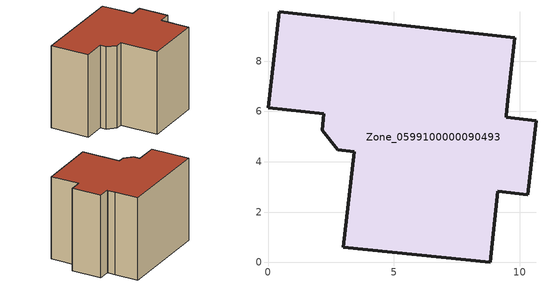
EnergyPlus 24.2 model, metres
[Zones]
Zone_0599100000090493
 floor ground (C_G): 9.46,5.77 10.65,5.64 10.33,2.7 9.14,2.83 8.83,0 3,0.61 3.42,4.4 2.78,4.48 2.15,5.26 2.22,5.9 0,6.14 0.44,9.97 9.8,8.92 9.55,6.63 9.47,5.84 z0
 wall outside (C_F): 10.65,5.64 9.46,5.77 9.47,5.84 9.55,6.63 9.8,8.92 0.44,9.97 0,6.14 2.22,5.9 2.15,5.26 2.78,4.48 3.42,4.4 3,0.61 8.83,0 9.14,2.83 10.33,2.7 10.65,5.64 z0:8.3
 roof outside (C_R): 9.46,5.77 9.47,5.84 9.55,6.63 9.8,8.92 0.44,9.97 0,6.14 2.22,5.9 2.15,5.26 2.78,4.48 3.42,4.4 3,0.61 8.83,0 9.14,2.83 10.33,2.7 10.65,5.64 z8.3
[BUILDING]
Pand.0599100000090493: North Axis=0; Terrain=City; Loads Convergence Tolerance Value=0.04; Temperature Convergence Tolerance Value=0.4; Solar Distribution=FullExterior; Maximum Number of Warmup Days=25; Minimum Number of Warmup Days=1
[Site:Location]
Rotterdam.The.Hague.AP_ZH_NLD Design_Conditions: Latitude=51.96; Longitude=4.45; Time Zone=1; Elevation=-4.5
[SITE:GROUNDTEMPERATURE:BUILDINGSURFACE]
18, 18, 18, 18, 18, 18, 18, 18, 18, 18, 18, 18
[MATERIAL] Thermal Absorptance=0.9; Solar Absorptance=0.7; Visible Absorptance=0.7
Name | Roughness | Thickness | Conductivity | Density | Specific Heat
G.TI.1975-1991 | MediumSmooth | 0.15 | 0.288461 | 540 | 1210
F.TI.1975-1991 | Rough | 0.3 | 0.230769 | 1920 | 840
R.TI.1975-1991 | MediumRough | 0.2 | 0.153846 | 1500 | 1000
[CONSTRUCTION]
C_G: G.TI.1975-1991
C_F: F.TI.1975-1991
C_R: R.TI.1975-1991
[ZONE]
Zone_0599100000090493: Type=1; Multiplier=1; Ceiling Height=Autocalculate; Volume=Autocalculate; Floor Area=autocalculate; Part of Total Floor Area=Yes
[ZONEINFILTRATION:DESIGNFLOWRATE]
Infil_Zone_0599100000090493: Zone or ZoneList or Space or SpaceList=Zone_0599100000090493; Schedule=AlwaysOn; Design Flow Rate Calculation Method=Flow/Area; Flow Rate per Floor Area=0.003; Constant Term Coefficient=1; Temperature Term Coefficient=0; Velocity Term Coefficient=0; Velocity Squared Term Coefficient=0
[HVACTEMPLATE:ZONE:IDEALLOADSAIRSYSTEM]
Zone_0599100000090493: Maximum Heating Supply Air Temperature=50; Minimum Cooling Supply Air Temperature=13; Maximum Heating Supply Air Humidity Ratio=0.0156; Minimum Cooling Supply Air Humidity Ratio=0.0077; Heating Limit=NoLimit; Cooling Limit=NoLimit; Dehumidification Control Type=ConstantSensibleHeatRatio; Cooling Sensible Heat Ratio=0.7; Dehumidification Setpoint=60; Humidification Control Type=None; Humidification Setpoint=30; Outdoor Air Method=None; Outdoor Air Flow Rate per Person=0.00944; Outdoor Air Flow Rate per Zone Floor Area=0; Outdoor Air Flow Rate per Zone=0; Demand Controlled Ventilation Type=None; Outdoor Air Economizer Type=NoEconomizer; Heat Recovery Type=None; Sensible Heat Recovery Effectiveness=0.7; Latent Heat Recovery Effectiveness=0.65
[ZONECONTROL:THERMOSTAT]
ThermostatControl_Zone_0599100000090493: Zone or ZoneList=Zone_0599100000090493; Control Type Schedule=DualSetpointControlType; Control 1=Thermostat_Zone_0599100000090493; Temperature Difference Between Cutout And Setpoint=0
[THERMOSTATSETPOINT:DUALSETPOINT]
Thermostat_Zone_0599100000090493: Heating Setpoint Temperature Schedule=HeatingSetpoint_Zone_0599100000090493; Cooling Setpoint Temperature Schedule=CoolingSetpoint_Zone_0599100000090493
[SCHEDULE:COMPACT]
HeatingSetpoint_Zone_0599100000090493: Through: 12/31, For: AllDays, Until: 24:00, 21
CoolingSetpoint_Zone_0599100000090493: Through: 12/31, For: AllDays, Until: 24:00, 24
DualSetpointControlType: Through: 12/31, For: AllDays, Until: 24:00, 4
AlwaysOn: Through: 12/31, For: AllDays, Until: 24:00, 1
